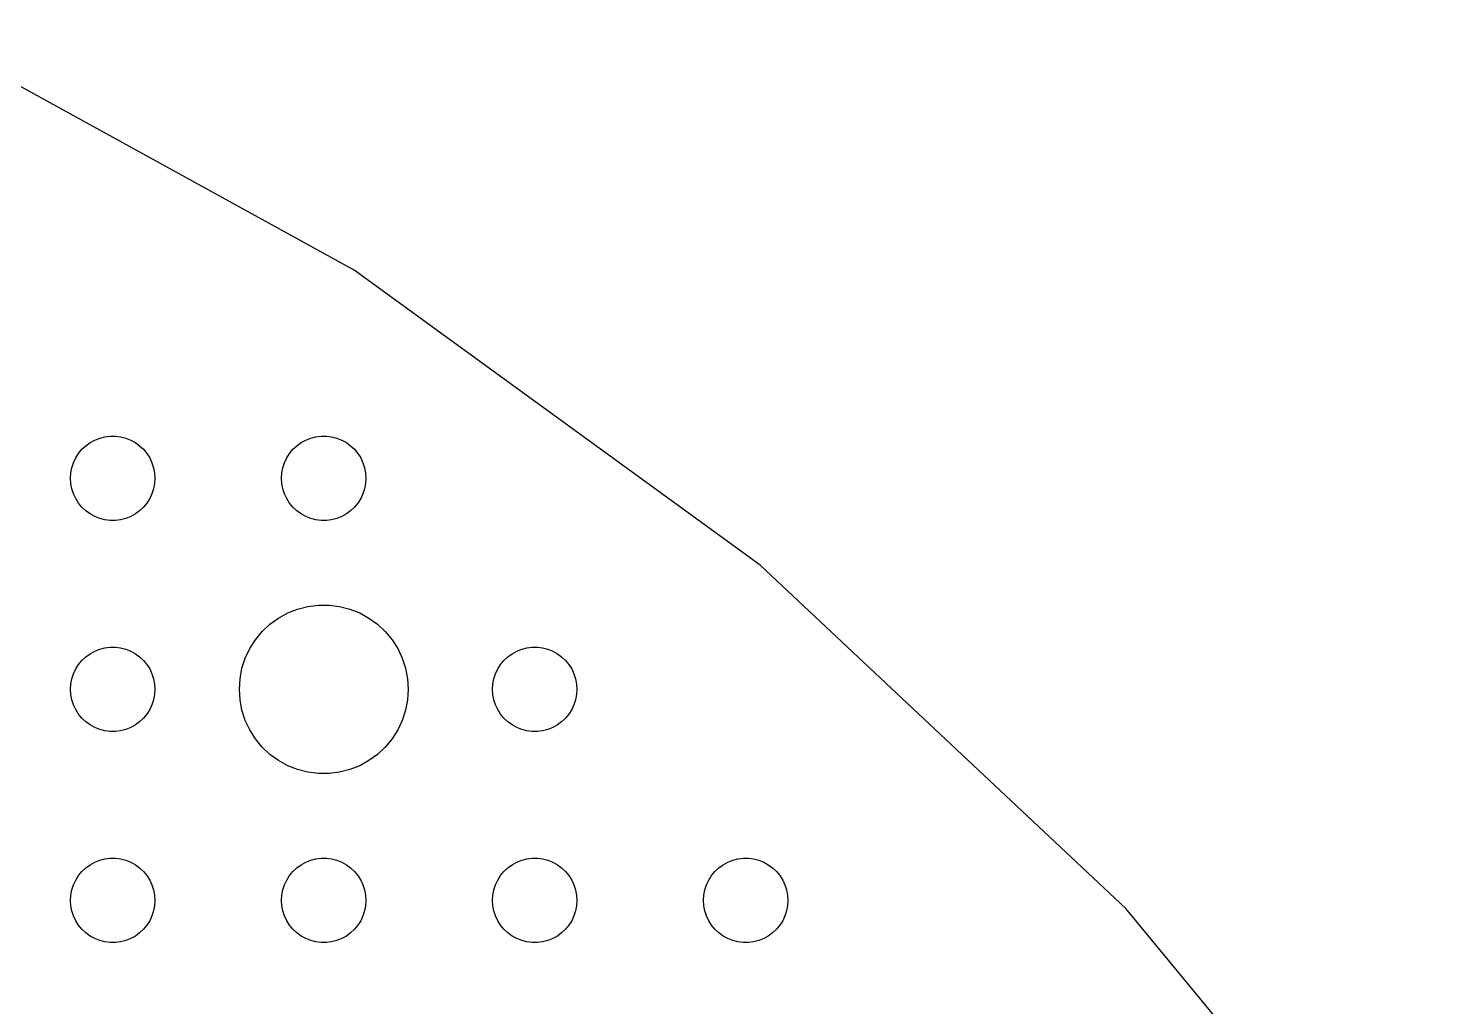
# Model space of a CAD drawing. Header units: metres. Extents: x -142 to 142, y -142 to 142.
# Drawn here: x 64.5 to 114.9, y 93.7 to 128.5 of the extents above; entities that cross this region are included whole.
import ezdxf

# ---------------------------------------------------------------- set-up
doc = ezdxf.new("R2010")
doc.units = ezdxf.units.M

msp = doc.modelspace()

# ---------------------------------------------------------------- linework, layer by layer
for p, q in [((76.0874, 119.895), (60.4606, 128.485)), ((90.5142, 109.413), (76.0874, 119.895)), ((66.8613, 113.857), (67.0365, 113.927)), ((67.0365, 113.927), (67.2189, 113.973)), ((67.2189, 113.973), (67.4058, 113.997)), ((67.4058, 113.997), (67.5942, 113.997)), ((67.5942, 113.997), (67.7811, 113.973)), ((67.7811, 113.973), (67.9635, 113.927)), ((67.9635, 113.927), (68.1387, 113.857)), ((74.3613, 113.857), (74.5365, 113.927)), ((74.5365, 113.927), (74.7189, 113.973)), ((74.7189, 113.973), (74.9058, 113.997)), ((74.9058, 113.997), (75.0942, 113.997)), ((75.0942, 113.997), (75.2811, 113.973)), ((75.2811, 113.973), (75.4635, 113.927)), ((75.4635, 113.927), (75.6387, 113.857)), ((66.1855, 113.223), (66.2865, 113.382)), ((66.2865, 113.382), (66.4065, 113.527)), ((66.4065, 113.527), (66.5439, 113.656)), ((66.5439, 113.656), (66.6963, 113.766)), ((66.6963, 113.766), (66.8613, 113.857)), ((68.1387, 113.857), (68.3037, 113.766)), ((68.3037, 113.766), (68.4561, 113.656)), ((68.4561, 113.656), (68.5934, 113.527)), ((68.5934, 113.527), (68.7135, 113.382)), ((68.7135, 113.382), (68.8145, 113.223)), ((73.6855, 113.223), (73.7865, 113.382)), ((73.7865, 113.382), (73.9065, 113.527)), ((73.9065, 113.527), (74.0439, 113.656)), ((74.0439, 113.656), (74.1963, 113.766)), ((74.1963, 113.766), (74.3613, 113.857)), ((75.6387, 113.857), (75.8037, 113.766)), ((75.8037, 113.766), (75.9561, 113.656)), ((75.9561, 113.656), (76.0934, 113.527)), ((76.0934, 113.527), (76.2135, 113.382)), ((76.2135, 113.382), (76.3145, 113.223)), ((66.0118, 112.688), (66.0471, 112.873)), ((66.0471, 112.873), (66.1053, 113.052)), ((66.1053, 113.052), (66.1855, 113.223)), ((68.8145, 113.223), (68.8947, 113.052)), ((68.8947, 113.052), (68.9529, 112.873)), ((68.9529, 112.873), (68.9882, 112.688)), ((73.5118, 112.688), (73.5471, 112.873)), ((73.5471, 112.873), (73.6053, 113.052)), ((73.6053, 113.052), (73.6855, 113.223)), ((76.3145, 113.223), (76.3947, 113.052)), ((76.3947, 113.052), (76.4529, 112.873)), ((76.4529, 112.873), (76.4882, 112.688)), ((66, 112.5), (66.0118, 112.688)), ((66.0118, 112.312), (66, 112.5)), ((68.9882, 112.688), (69, 112.5)), ((69, 112.5), (68.9882, 112.312)), ((73.5, 112.5), (73.5118, 112.688)), ((73.5118, 112.312), (73.5, 112.5)), ((76.4882, 112.688), (76.5, 112.5)), ((76.5, 112.5), (76.4882, 112.312)), ((66.0471, 112.127), (66.0118, 112.312)), ((66.1053, 111.948), (66.0471, 112.127)), ((66.1855, 111.777), (66.1053, 111.948)), ((68.8947, 111.948), (68.8145, 111.777)), ((68.9529, 112.127), (68.8947, 111.948)), ((68.9882, 112.312), (68.9529, 112.127)), ((73.5471, 112.127), (73.5118, 112.312)), ((73.6053, 111.948), (73.5471, 112.127)), ((73.6855, 111.777), (73.6053, 111.948)), ((76.3947, 111.948), (76.3145, 111.777)), ((76.4529, 112.127), (76.3947, 111.948)), ((76.4882, 112.312), (76.4529, 112.127)), ((66.2865, 111.618), (66.1855, 111.777)), ((66.4065, 111.473), (66.2865, 111.618)), ((66.5439, 111.344), (66.4065, 111.473)), ((66.6963, 111.234), (66.5439, 111.344)), ((68.4561, 111.344), (68.3037, 111.234)), ((68.5934, 111.473), (68.4561, 111.344)), ((68.7135, 111.618), (68.5934, 111.473)), ((68.8145, 111.777), (68.7135, 111.618)), ((73.7865, 111.618), (73.6855, 111.777)), ((73.9065, 111.473), (73.7865, 111.618)), ((74.0439, 111.344), (73.9065, 111.473)), ((74.1963, 111.234), (74.0439, 111.344)), ((75.9561, 111.344), (75.8037, 111.234)), ((76.0934, 111.473), (75.9561, 111.344)), ((76.2135, 111.618), (76.0934, 111.473)), ((76.3145, 111.777), (76.2135, 111.618)), ((66.8613, 111.143), (66.6963, 111.234)), ((67.0365, 111.073), (66.8613, 111.143)), ((67.2189, 111.027), (67.0365, 111.073)), ((67.4058, 111.003), (67.2189, 111.027)), ((67.5942, 111.003), (67.4058, 111.003)), ((67.7811, 111.027), (67.5942, 111.003)), ((67.9635, 111.073), (67.7811, 111.027)), ((68.1387, 111.143), (67.9635, 111.073)), ((68.3037, 111.234), (68.1387, 111.143)), ((74.3613, 111.143), (74.1963, 111.234)), ((74.5365, 111.073), (74.3613, 111.143)), ((74.7189, 111.027), (74.5365, 111.073)), ((74.9058, 111.003), (74.7189, 111.027)), ((75.0942, 111.003), (74.9058, 111.003)), ((75.2811, 111.027), (75.0942, 111.003)), ((75.4635, 111.073), (75.2811, 111.027)), ((75.6387, 111.143), (75.4635, 111.073)), ((75.8037, 111.234), (75.6387, 111.143)), ((103.514, 97.2057), (90.5142, 109.413)), ((73.7227, 107.714), (74.073, 107.853)), ((74.073, 107.853), (74.4379, 107.947)), ((74.4379, 107.947), (74.8116, 107.994)), ((74.8116, 107.994), (75.1884, 107.994)), ((75.1884, 107.994), (75.5621, 107.947)), ((75.5621, 107.947), (75.927, 107.853)), ((75.927, 107.853), (76.2773, 107.714)), ((72.8131, 107.054), (73.0877, 107.312)), ((73.0877, 107.312), (73.3925, 107.533)), ((73.3925, 107.533), (73.7227, 107.714)), ((76.2773, 107.714), (76.6075, 107.533)), ((76.6075, 107.533), (76.9123, 107.312)), ((76.9123, 107.312), (77.1869, 107.054)), ((72.573, 106.763), (72.8131, 107.054)), ((77.1869, 107.054), (77.427, 106.763)), ((66.6963, 106.266), (66.8613, 106.357)), ((66.8613, 106.357), (67.0365, 106.427)), ((67.0365, 106.427), (67.2189, 106.473)), ((67.2189, 106.473), (67.4058, 106.497)), ((67.4058, 106.497), (67.5942, 106.497)), ((67.5942, 106.497), (67.7811, 106.473)), ((67.7811, 106.473), (67.9635, 106.427)), ((67.9635, 106.427), (68.1387, 106.357)), ((68.1387, 106.357), (68.3037, 106.266)), ((72.2107, 106.104), (72.3711, 106.445)), ((72.3711, 106.445), (72.573, 106.763)), ((77.427, 106.763), (77.6289, 106.445)), ((77.6289, 106.445), (77.7893, 106.104)), ((81.6963, 106.266), (81.8613, 106.357)), ((81.8613, 106.357), (82.0365, 106.427)), ((82.0365, 106.427), (82.2189, 106.473)), ((82.2189, 106.473), (82.4058, 106.497)), ((82.4058, 106.497), (82.5942, 106.497)), ((82.5942, 106.497), (82.7811, 106.473)), ((82.7811, 106.473), (82.9635, 106.427)), ((82.9635, 106.427), (83.1387, 106.357)), ((83.1387, 106.357), (83.3037, 106.266)), ((66.1855, 105.723), (66.2865, 105.882)), ((66.2865, 105.882), (66.4065, 106.027)), ((66.4065, 106.027), (66.5439, 106.156)), ((66.5439, 106.156), (66.6963, 106.266)), ((68.3037, 106.266), (68.4561, 106.156)), ((68.4561, 106.156), (68.5934, 106.027)), ((68.5934, 106.027), (68.7135, 105.882)), ((68.7135, 105.882), (68.8145, 105.723)), ((72.0943, 105.746), (72.2107, 106.104)), ((77.7893, 106.104), (77.9057, 105.746)), ((81.1855, 105.723), (81.2865, 105.882)), ((81.2865, 105.882), (81.4065, 106.027)), ((81.4065, 106.027), (81.5439, 106.156)), ((81.5439, 106.156), (81.6963, 106.266)), ((83.3037, 106.266), (83.4561, 106.156)), ((83.4561, 106.156), (83.5934, 106.027)), ((83.5934, 106.027), (83.7135, 105.882)), ((83.7135, 105.882), (83.8145, 105.723)), ((66.0118, 105.188), (66.0471, 105.373)), ((66.0471, 105.373), (66.1053, 105.552)), ((66.1053, 105.552), (66.1855, 105.723)), ((68.8145, 105.723), (68.8947, 105.552)), ((68.8947, 105.552), (68.9529, 105.373)), ((68.9529, 105.373), (68.9882, 105.188)), ((72, 105), (72.0237, 105.376)), ((72.0237, 105.376), (72.0943, 105.746)), ((77.9057, 105.746), (77.9763, 105.376)), ((77.9763, 105.376), (78, 105)), ((81.0118, 105.188), (81.0471, 105.373)), ((81.0471, 105.373), (81.1053, 105.552)), ((81.1053, 105.552), (81.1855, 105.723)), ((83.8145, 105.723), (83.8947, 105.552)), ((83.8947, 105.552), (83.9529, 105.373)), ((83.9529, 105.373), (83.9882, 105.188)), ((66, 105), (66.0118, 105.188)), ((66.0118, 104.812), (66, 105)), ((66.0471, 104.627), (66.0118, 104.812)), ((68.9882, 104.812), (68.9529, 104.627)), ((68.9882, 105.188), (69, 105)), ((69, 105), (68.9882, 104.812)), ((72.0237, 104.624), (72, 105)), ((78, 105), (77.9763, 104.624)), ((81, 105), (81.0118, 105.188)), ((81.0118, 104.812), (81, 105)), ((81.0471, 104.627), (81.0118, 104.812)), ((83.9882, 104.812), (83.9529, 104.627)), ((83.9882, 105.188), (84, 105)), ((84, 105), (83.9882, 104.812)), ((66.1053, 104.448), (66.0471, 104.627)), ((66.1855, 104.277), (66.1053, 104.448)), ((68.8947, 104.448), (68.8145, 104.277)), ((68.9529, 104.627), (68.8947, 104.448)), ((72.0943, 104.254), (72.0237, 104.624)), ((77.9763, 104.624), (77.9057, 104.254)), ((81.1053, 104.448), (81.0471, 104.627)), ((81.1855, 104.277), (81.1053, 104.448)), ((83.8947, 104.448), (83.8145, 104.277)), ((83.9529, 104.627), (83.8947, 104.448)), ((66.2865, 104.118), (66.1855, 104.277)), ((66.4065, 103.973), (66.2865, 104.118)), ((66.5439, 103.844), (66.4065, 103.973)), ((66.6963, 103.734), (66.5439, 103.844)), ((68.4561, 103.844), (68.3037, 103.734)), ((68.5934, 103.973), (68.4561, 103.844)), ((68.7135, 104.118), (68.5934, 103.973)), ((68.8145, 104.277), (68.7135, 104.118)), ((72.2107, 103.896), (72.0943, 104.254)), ((72.3711, 103.555), (72.2107, 103.896)), ((77.7893, 103.896), (77.6289, 103.555)), ((77.9057, 104.254), (77.7893, 103.896)), ((81.2865, 104.118), (81.1855, 104.277)), ((81.4065, 103.973), (81.2865, 104.118)), ((81.5439, 103.844), (81.4065, 103.973)), ((81.6963, 103.734), (81.5439, 103.844)), ((83.4561, 103.844), (83.3037, 103.734)), ((83.5934, 103.973), (83.4561, 103.844)), ((83.7135, 104.118), (83.5934, 103.973)), ((83.8145, 104.277), (83.7135, 104.118)), ((66.8613, 103.643), (66.6963, 103.734)), ((67.0365, 103.573), (66.8613, 103.643)), ((67.2189, 103.527), (67.0365, 103.573)), ((67.4058, 103.503), (67.2189, 103.527)), ((67.5942, 103.503), (67.4058, 103.503)), ((67.7811, 103.527), (67.5942, 103.503)), ((67.9635, 103.573), (67.7811, 103.527)), ((68.1387, 103.643), (67.9635, 103.573)), ((68.3037, 103.734), (68.1387, 103.643)), ((72.573, 103.237), (72.3711, 103.555)), ((77.6289, 103.555), (77.427, 103.237)), ((81.8613, 103.643), (81.6963, 103.734)), ((82.0365, 103.573), (81.8613, 103.643)), ((82.2189, 103.527), (82.0365, 103.573)), ((82.4058, 103.503), (82.2189, 103.527)), ((82.5942, 103.503), (82.4058, 103.503)), ((82.7811, 103.527), (82.5942, 103.503)), ((82.9635, 103.573), (82.7811, 103.527)), ((83.1387, 103.643), (82.9635, 103.573)), ((83.3037, 103.734), (83.1387, 103.643)), ((72.8131, 102.946), (72.573, 103.237)), ((73.0877, 102.688), (72.8131, 102.946)), ((77.1869, 102.946), (76.9123, 102.688)), ((77.427, 103.237), (77.1869, 102.946)), ((73.3925, 102.467), (73.0877, 102.688)), ((73.7227, 102.286), (73.3925, 102.467)), ((74.073, 102.147), (73.7227, 102.286)), ((76.2773, 102.286), (75.927, 102.147)), ((76.6075, 102.467), (76.2773, 102.286)), ((76.9123, 102.688), (76.6075, 102.467)), ((74.4379, 102.053), (74.073, 102.147)), ((74.8116, 102.006), (74.4379, 102.053)), ((75.1884, 102.006), (74.8116, 102.006)), ((75.5621, 102.053), (75.1884, 102.006)), ((75.927, 102.147), (75.5621, 102.053)), ((66.5439, 98.6558), (66.6963, 98.7665)), ((66.6963, 98.7665), (66.8613, 98.8572)), ((66.8613, 98.8572), (67.0365, 98.9266)), ((67.0365, 98.9266), (67.2189, 98.9734)), ((67.2189, 98.9734), (67.4058, 98.997)), ((67.4058, 98.997), (67.5942, 98.997)), ((67.5942, 98.997), (67.7811, 98.9734)), ((67.7811, 98.9734), (67.9635, 98.9266)), ((67.9635, 98.9266), (68.1387, 98.8572)), ((68.1387, 98.8572), (68.3037, 98.7665)), ((68.3037, 98.7665), (68.4561, 98.6558)), ((74.0439, 98.6558), (74.1963, 98.7665)), ((74.1963, 98.7665), (74.3613, 98.8572)), ((74.3613, 98.8572), (74.5365, 98.9266)), ((74.5365, 98.9266), (74.7189, 98.9734)), ((74.7189, 98.9734), (74.9058, 98.997)), ((74.9058, 98.997), (75.0942, 98.997)), ((75.0942, 98.997), (75.2811, 98.9734)), ((75.2811, 98.9734), (75.4635, 98.9266)), ((75.4635, 98.9266), (75.6387, 98.8572)), ((75.6387, 98.8572), (75.8037, 98.7665)), ((75.8037, 98.7665), (75.9561, 98.6558)), ((81.5439, 98.6558), (81.6963, 98.7665)), ((81.6963, 98.7665), (81.8613, 98.8572)), ((81.8613, 98.8572), (82.0365, 98.9266)), ((82.0365, 98.9266), (82.2189, 98.9734)), ((82.2189, 98.9734), (82.4058, 98.997)), ((82.4058, 98.997), (82.5942, 98.997)), ((82.5942, 98.997), (82.7811, 98.9734)), ((82.7811, 98.9734), (82.9635, 98.9266)), ((82.9635, 98.9266), (83.1387, 98.8572)), ((83.1387, 98.8572), (83.3037, 98.7665)), ((83.3037, 98.7665), (83.4561, 98.6558)), ((89.0439, 98.6558), (89.1963, 98.7665)), ((89.1963, 98.7665), (89.3613, 98.8572)), ((89.3613, 98.8572), (89.5365, 98.9266)), ((89.5365, 98.9266), (89.7189, 98.9734)), ((89.7189, 98.9734), (89.9058, 98.997)), ((89.9058, 98.997), (90.0942, 98.997)), ((90.0942, 98.997), (90.2811, 98.9734)), ((90.2811, 98.9734), (90.4635, 98.9266)), ((90.4635, 98.9266), (90.6387, 98.8572)), ((90.6387, 98.8572), (90.8037, 98.7665)), ((90.8037, 98.7665), (90.9561, 98.6558)), ((66.1855, 98.2226), (66.2865, 98.3817)), ((66.2865, 98.3817), (66.4065, 98.5268)), ((66.4065, 98.5268), (66.5439, 98.6558)), ((68.4561, 98.6558), (68.5934, 98.5268)), ((68.5934, 98.5268), (68.7135, 98.3817)), ((68.7135, 98.3817), (68.8145, 98.2226)), ((73.6855, 98.2226), (73.7865, 98.3817)), ((73.7865, 98.3817), (73.9065, 98.5268)), ((73.9065, 98.5268), (74.0439, 98.6558)), ((75.9561, 98.6558), (76.0934, 98.5268)), ((76.0934, 98.5268), (76.2135, 98.3817)), ((76.2135, 98.3817), (76.3145, 98.2226)), ((81.1855, 98.2226), (81.2865, 98.3817)), ((81.2865, 98.3817), (81.4065, 98.5268)), ((81.4065, 98.5268), (81.5439, 98.6558)), ((83.4561, 98.6558), (83.5934, 98.5268)), ((83.5934, 98.5268), (83.7135, 98.3817)), ((83.7135, 98.3817), (83.8145, 98.2226)), ((88.6855, 98.2226), (88.7865, 98.3817)), ((88.7865, 98.3817), (88.9065, 98.5268)), ((88.9065, 98.5268), (89.0439, 98.6558)), ((90.9561, 98.6558), (91.0934, 98.5268)), ((91.0934, 98.5268), (91.2135, 98.3817)), ((91.2135, 98.3817), (91.3145, 98.2226)), ((66.0118, 97.688), (66.0471, 97.873)), ((66.0471, 97.873), (66.1053, 98.0522)), ((66.1053, 98.0522), (66.1855, 98.2226)), ((68.8145, 98.2226), (68.8947, 98.0522)), ((68.8947, 98.0522), (68.9529, 97.873)), ((68.9529, 97.873), (68.9882, 97.688)), ((73.5118, 97.688), (73.5471, 97.873)), ((73.5471, 97.873), (73.6053, 98.0522)), ((73.6053, 98.0522), (73.6855, 98.2226)), ((76.3145, 98.2226), (76.3947, 98.0522)), ((76.3947, 98.0522), (76.4529, 97.873)), ((76.4529, 97.873), (76.4882, 97.688)), ((81.0118, 97.688), (81.0471, 97.873)), ((81.0471, 97.873), (81.1053, 98.0522)), ((81.1053, 98.0522), (81.1855, 98.2226)), ((83.8145, 98.2226), (83.8947, 98.0522)), ((83.8947, 98.0522), (83.9529, 97.873)), ((83.9529, 97.873), (83.9882, 97.688)), ((88.5118, 97.688), (88.5471, 97.873)), ((88.5471, 97.873), (88.6053, 98.0522)), ((88.6053, 98.0522), (88.6855, 98.2226)), ((91.3145, 98.2226), (91.3947, 98.0522)), ((91.3947, 98.0522), (91.4529, 97.873)), ((91.4529, 97.873), (91.4882, 97.688)), ((66, 97.5), (66.0118, 97.688)), ((66.0118, 97.312), (66, 97.5)), ((66.0471, 97.127), (66.0118, 97.312)), ((68.9882, 97.312), (68.9529, 97.127)), ((68.9882, 97.688), (69, 97.5)), ((69, 97.5), (68.9882, 97.312)), ((73.5, 97.5), (73.5118, 97.688)), ((73.5118, 97.312), (73.5, 97.5)), ((73.5471, 97.127), (73.5118, 97.312)), ((76.4882, 97.312), (76.4529, 97.127)), ((76.4882, 97.688), (76.5, 97.5)), ((76.5, 97.5), (76.4882, 97.312)), ((81, 97.5), (81.0118, 97.688)), ((81.0118, 97.312), (81, 97.5)), ((81.0471, 97.127), (81.0118, 97.312)), ((83.9882, 97.312), (83.9529, 97.127)), ((83.9882, 97.688), (84, 97.5)), ((84, 97.5), (83.9882, 97.312)), ((88.5, 97.5), (88.5118, 97.688)), ((88.5118, 97.312), (88.5, 97.5)), ((88.5471, 97.127), (88.5118, 97.312)), ((91.4882, 97.312), (91.4529, 97.127)), ((91.4882, 97.688), (91.5, 97.5)), ((91.5, 97.5), (91.4882, 97.312)), ((66.1053, 96.9478), (66.0471, 97.127)), ((66.1855, 96.7774), (66.1053, 96.9478)), ((66.2865, 96.6183), (66.1855, 96.7774)), ((68.8145, 96.7774), (68.7135, 96.6183)), ((68.8947, 96.9478), (68.8145, 96.7774)), ((68.9529, 97.127), (68.8947, 96.9478)), ((73.6053, 96.9478), (73.5471, 97.127)), ((73.6855, 96.7774), (73.6053, 96.9478)), ((73.7865, 96.6183), (73.6855, 96.7774)), ((76.3145, 96.7774), (76.2135, 96.6183)), ((76.3947, 96.9478), (76.3145, 96.7774)), ((76.4529, 97.127), (76.3947, 96.9478)), ((81.1053, 96.9478), (81.0471, 97.127)), ((81.1855, 96.7774), (81.1053, 96.9478)), ((81.2865, 96.6183), (81.1855, 96.7774)), ((83.8145, 96.7774), (83.7135, 96.6183)), ((83.8947, 96.9478), (83.8145, 96.7774)), ((83.9529, 97.127), (83.8947, 96.9478)), ((88.6053, 96.9478), (88.5471, 97.127)), ((88.6855, 96.7774), (88.6053, 96.9478)), ((88.7865, 96.6183), (88.6855, 96.7774)), ((91.3145, 96.7774), (91.2135, 96.6183)), ((91.3947, 96.9478), (91.3145, 96.7774)), ((91.4529, 97.127), (91.3947, 96.9478)), ((114.88, 83.4655), (103.514, 97.2057)), ((66.4065, 96.4732), (66.2865, 96.6183)), ((66.5439, 96.3442), (66.4065, 96.4732)), ((66.6963, 96.2335), (66.5439, 96.3442)), ((66.8613, 96.1428), (66.6963, 96.2335)), ((68.3037, 96.2335), (68.1387, 96.1428)), ((68.4561, 96.3442), (68.3037, 96.2335)), ((68.5934, 96.4732), (68.4561, 96.3442)), ((68.7135, 96.6183), (68.5934, 96.4732)), ((73.9065, 96.4732), (73.7865, 96.6183)), ((74.0439, 96.3442), (73.9065, 96.4732)), ((74.1963, 96.2335), (74.0439, 96.3442)), ((74.3613, 96.1428), (74.1963, 96.2335)), ((75.8037, 96.2335), (75.6387, 96.1428)), ((75.9561, 96.3442), (75.8037, 96.2335)), ((76.0934, 96.4732), (75.9561, 96.3442)), ((76.2135, 96.6183), (76.0934, 96.4732)), ((81.4065, 96.4732), (81.2865, 96.6183)), ((81.5439, 96.3442), (81.4065, 96.4732)), ((81.6963, 96.2335), (81.5439, 96.3442)), ((81.8613, 96.1428), (81.6963, 96.2335)), ((83.3037, 96.2335), (83.1387, 96.1428)), ((83.4561, 96.3442), (83.3037, 96.2335)), ((83.5934, 96.4732), (83.4561, 96.3442)), ((83.7135, 96.6183), (83.5934, 96.4732)), ((88.9065, 96.4732), (88.7865, 96.6183)), ((89.0439, 96.3442), (88.9065, 96.4732)), ((89.1963, 96.2335), (89.0439, 96.3442)), ((89.3613, 96.1428), (89.1963, 96.2335)), ((90.8037, 96.2335), (90.6387, 96.1428)), ((90.9561, 96.3442), (90.8037, 96.2335)), ((91.0934, 96.4732), (90.9561, 96.3442)), ((91.2135, 96.6183), (91.0934, 96.4732)), ((67.0365, 96.0734), (66.8613, 96.1428)), ((67.2189, 96.0266), (67.0365, 96.0734)), ((67.4058, 96.003), (67.2189, 96.0266)), ((67.5942, 96.003), (67.4058, 96.003)), ((67.7811, 96.0266), (67.5942, 96.003)), ((67.9635, 96.0734), (67.7811, 96.0266)), ((68.1387, 96.1428), (67.9635, 96.0734)), ((74.5365, 96.0734), (74.3613, 96.1428)), ((74.7189, 96.0266), (74.5365, 96.0734)), ((74.9058, 96.003), (74.7189, 96.0266)), ((75.0942, 96.003), (74.9058, 96.003)), ((75.2811, 96.0266), (75.0942, 96.003)), ((75.4635, 96.0734), (75.2811, 96.0266)), ((75.6387, 96.1428), (75.4635, 96.0734)), ((82.0365, 96.0734), (81.8613, 96.1428)), ((82.2189, 96.0266), (82.0365, 96.0734)), ((82.4058, 96.003), (82.2189, 96.0266)), ((82.5942, 96.003), (82.4058, 96.003)), ((82.7811, 96.0266), (82.5942, 96.003)), ((82.9635, 96.0734), (82.7811, 96.0266)), ((83.1387, 96.1428), (82.9635, 96.0734)), ((89.5365, 96.0734), (89.3613, 96.1428)), ((89.7189, 96.0266), (89.5365, 96.0734)), ((89.9058, 96.003), (89.7189, 96.0266)), ((90.0942, 96.003), (89.9058, 96.003)), ((90.2811, 96.0266), (90.0942, 96.003)), ((90.4635, 96.0734), (90.2811, 96.0266)), ((90.6387, 96.1428), (90.4635, 96.0734))]:
    msp.add_line(p, q)

doc.saveas('drawing.dxf')
